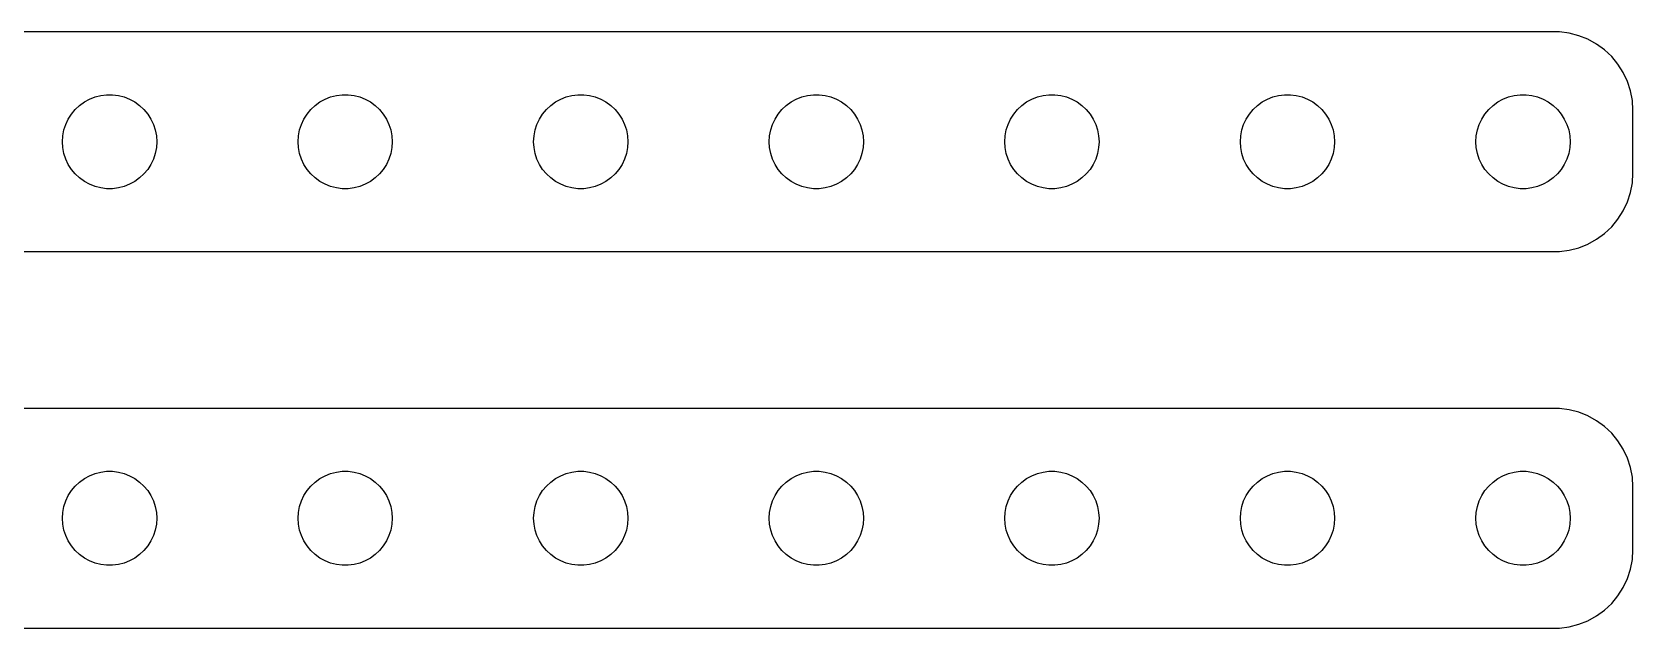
# Model space of a CAD drawing. Header units: metres. Extents: x -97 to 97, y 113 to 223.
# Drawn here: x -4.9 to 97, y 113 to 151 of the extents above; entities that cross this region are included whole.
import ezdxf

# ---------------------------------------------------------------- set-up
doc = ezdxf.new("R2010")
doc.units = ezdxf.units.M

msp = doc.modelspace()

# ---------------------------------------------------------------- linework, layer by layer
for p, q in [((92.3139, 150.99), (-92.3139, 150.99)), ((92.9369, 150.911), (92.3139, 150.99)), ((93.5451, 150.755), (92.9369, 150.911)), ((94.1289, 150.524), (93.5451, 150.755)), ((94.6791, 150.222), (94.1289, 150.524)), ((95.1871, 149.853), (94.6791, 150.222)), ((95.6448, 149.423), (95.1871, 149.853)), ((96.0451, 148.939), (95.6448, 149.423)), ((96.3815, 148.409), (96.0451, 148.939)), ((96.6489, 147.841), (96.3815, 148.409)), ((96.8429, 147.243), (96.6489, 147.841)), ((-1.27733, 146.714), (-0.92705, 146.853)), ((-0.92705, 146.853), (-0.56213, 146.947)), ((-0.56213, 146.947), (-0.18837, 146.994)), ((-0.18837, 146.994), (0.18837, 146.994)), ((0.18837, 146.994), (0.56213, 146.947)), ((0.56213, 146.947), (0.92705, 146.853)), ((0.92705, 146.853), (1.27733, 146.714)), ((13.7227, 146.714), (14.0729, 146.853)), ((14.0729, 146.853), (14.4379, 146.947)), ((14.4379, 146.947), (14.8116, 146.994)), ((14.8116, 146.994), (15.1884, 146.994)), ((15.1884, 146.994), (15.5621, 146.947)), ((15.5621, 146.947), (15.927, 146.853)), ((15.927, 146.853), (16.2773, 146.714)), ((28.7227, 146.714), (29.0729, 146.853)), ((29.0729, 146.853), (29.4379, 146.947)), ((29.4379, 146.947), (29.8116, 146.994)), ((29.8116, 146.994), (30.1884, 146.994)), ((30.1884, 146.994), (30.5621, 146.947)), ((30.5621, 146.947), (30.927, 146.853)), ((30.927, 146.853), (31.2773, 146.714)), ((43.7227, 146.714), (44.0729, 146.853)), ((44.0729, 146.853), (44.4379, 146.947)), ((44.4379, 146.947), (44.8116, 146.994)), ((44.8116, 146.994), (45.1884, 146.994)), ((45.1884, 146.994), (45.5621, 146.947)), ((45.5621, 146.947), (45.927, 146.853)), ((45.927, 146.853), (46.2773, 146.714)), ((58.7227, 146.714), (59.0729, 146.853)), ((59.0729, 146.853), (59.4379, 146.947)), ((59.4379, 146.947), (59.8116, 146.994)), ((59.8116, 146.994), (60.1884, 146.994)), ((60.1884, 146.994), (60.5621, 146.947)), ((60.5621, 146.947), (60.927, 146.853)), ((60.927, 146.853), (61.2773, 146.714)), ((73.7227, 146.714), (74.073, 146.853)), ((74.073, 146.853), (74.4379, 146.947)), ((74.4379, 146.947), (74.8116, 146.994)), ((74.8116, 146.994), (75.1884, 146.994)), ((75.1884, 146.994), (75.5621, 146.947)), ((75.5621, 146.947), (75.927, 146.853)), ((75.927, 146.853), (76.2773, 146.714)), ((88.7227, 146.714), (89.073, 146.853)), ((89.073, 146.853), (89.4379, 146.947)), ((89.4379, 146.947), (89.8116, 146.994)), ((89.8116, 146.994), (90.1884, 146.994)), ((90.1884, 146.994), (90.5621, 146.947)), ((90.5621, 146.947), (90.927, 146.853)), ((90.927, 146.853), (91.2773, 146.714)), ((96.9606, 146.627), (96.8429, 147.243)), ((-2.42705, 145.763), (-2.1869, 146.054)), ((-2.1869, 146.054), (-1.91226, 146.312)), ((-1.91226, 146.312), (-1.60747, 146.533)), ((-1.60747, 146.533), (-1.27733, 146.714)), ((1.27733, 146.714), (1.60747, 146.533)), ((1.60747, 146.533), (1.91226, 146.312)), ((1.91226, 146.312), (2.1869, 146.054)), ((2.1869, 146.054), (2.42705, 145.763)), ((12.5729, 145.763), (12.8131, 146.054)), ((12.8131, 146.054), (13.0877, 146.312)), ((13.0877, 146.312), (13.3925, 146.533)), ((13.3925, 146.533), (13.7227, 146.714)), ((16.2773, 146.714), (16.6075, 146.533)), ((16.6075, 146.533), (16.9123, 146.312)), ((16.9123, 146.312), (17.1869, 146.054)), ((17.1869, 146.054), (17.427, 145.763)), ((27.5729, 145.763), (27.8131, 146.054)), ((27.8131, 146.054), (28.0877, 146.312)), ((28.0877, 146.312), (28.3925, 146.533)), ((28.3925, 146.533), (28.7227, 146.714)), ((31.2773, 146.714), (31.6075, 146.533)), ((31.6075, 146.533), (31.9123, 146.312)), ((31.9123, 146.312), (32.1869, 146.054)), ((32.1869, 146.054), (32.427, 145.763)), ((42.5729, 145.763), (42.8131, 146.054)), ((42.8131, 146.054), (43.0877, 146.312)), ((43.0877, 146.312), (43.3925, 146.533)), ((43.3925, 146.533), (43.7227, 146.714)), ((46.2773, 146.714), (46.6075, 146.533)), ((46.6075, 146.533), (46.9123, 146.312)), ((46.9123, 146.312), (47.1869, 146.054)), ((47.1869, 146.054), (47.427, 145.763)), ((57.5729, 145.763), (57.8131, 146.054)), ((57.8131, 146.054), (58.0877, 146.312)), ((58.0877, 146.312), (58.3925, 146.533)), ((58.3925, 146.533), (58.7227, 146.714)), ((61.2773, 146.714), (61.6075, 146.533)), ((61.6075, 146.533), (61.9123, 146.312)), ((61.9123, 146.312), (62.1869, 146.054)), ((62.1869, 146.054), (62.427, 145.763)), ((72.573, 145.763), (72.8131, 146.054)), ((72.8131, 146.054), (73.0877, 146.312)), ((73.0877, 146.312), (73.3925, 146.533)), ((73.3925, 146.533), (73.7227, 146.714)), ((76.2773, 146.714), (76.6075, 146.533)), ((76.6075, 146.533), (76.9123, 146.312)), ((76.9123, 146.312), (77.1869, 146.054)), ((77.1869, 146.054), (77.427, 145.763)), ((87.573, 145.763), (87.8131, 146.054)), ((87.8131, 146.054), (88.0877, 146.312)), ((88.0877, 146.312), (88.3925, 146.533)), ((88.3925, 146.533), (88.7227, 146.714)), ((91.2773, 146.714), (91.6075, 146.533)), ((91.6075, 146.533), (91.9123, 146.312)), ((91.9123, 146.312), (92.1869, 146.054)), ((92.1869, 146.054), (92.427, 145.763)), ((97, 146), (96.9606, 146.627)), ((97, 142), (97, 146)), ((-2.90575, 144.746), (-2.78932, 145.104)), ((-2.78932, 145.104), (-2.62891, 145.445)), ((-2.62891, 145.445), (-2.42705, 145.763)), ((2.42705, 145.763), (2.62891, 145.445)), ((2.62891, 145.445), (2.78932, 145.104)), ((2.78932, 145.104), (2.90575, 144.746)), ((12.0942, 144.746), (12.2107, 145.104)), ((12.2107, 145.104), (12.3711, 145.445)), ((12.3711, 145.445), (12.5729, 145.763)), ((17.427, 145.763), (17.6289, 145.445)), ((17.6289, 145.445), (17.7893, 145.104)), ((17.7893, 145.104), (17.9057, 144.746)), ((27.0942, 144.746), (27.2107, 145.104)), ((27.2107, 145.104), (27.3711, 145.445)), ((27.3711, 145.445), (27.5729, 145.763)), ((32.427, 145.763), (32.6289, 145.445)), ((32.6289, 145.445), (32.7893, 145.104)), ((32.7893, 145.104), (32.9057, 144.746)), ((42.0942, 144.746), (42.2107, 145.104)), ((42.2107, 145.104), (42.3711, 145.445)), ((42.3711, 145.445), (42.5729, 145.763)), ((47.427, 145.763), (47.6289, 145.445)), ((47.6289, 145.445), (47.7893, 145.104)), ((47.7893, 145.104), (47.9057, 144.746)), ((57.0942, 144.746), (57.2107, 145.104)), ((57.2107, 145.104), (57.3711, 145.445)), ((57.3711, 145.445), (57.5729, 145.763)), ((62.427, 145.763), (62.6289, 145.445)), ((62.6289, 145.445), (62.7893, 145.104)), ((62.7893, 145.104), (62.9057, 144.746)), ((72.0943, 144.746), (72.2107, 145.104)), ((72.2107, 145.104), (72.3711, 145.445)), ((72.3711, 145.445), (72.573, 145.763)), ((77.427, 145.763), (77.6289, 145.445)), ((77.6289, 145.445), (77.7893, 145.104)), ((77.7893, 145.104), (77.9057, 144.746)), ((87.0943, 144.746), (87.2107, 145.104)), ((87.2107, 145.104), (87.3711, 145.445)), ((87.3711, 145.445), (87.573, 145.763)), ((92.427, 145.763), (92.6289, 145.445)), ((92.6289, 145.445), (92.7893, 145.104)), ((92.7893, 145.104), (92.9057, 144.746)), ((-3, 144), (-2.97633, 144.376)), ((-2.97633, 143.624), (-3, 144)), ((-2.97633, 144.376), (-2.90575, 144.746)), ((2.90575, 144.746), (2.97633, 144.376)), ((2.97633, 144.376), (3, 144)), ((3, 144), (2.97633, 143.624)), ((12, 144), (12.0237, 144.376)), ((12.0237, 143.624), (12, 144)), ((12.0237, 144.376), (12.0942, 144.746)), ((17.9057, 144.746), (17.9763, 144.376)), ((17.9763, 144.376), (18, 144)), ((18, 144), (17.9763, 143.624)), ((27, 144), (27.0237, 144.376)), ((27.0237, 143.624), (27, 144)), ((27.0237, 144.376), (27.0942, 144.746)), ((32.9057, 144.746), (32.9763, 144.376)), ((32.9763, 144.376), (33, 144)), ((33, 144), (32.9763, 143.624)), ((42, 144), (42.0237, 144.376)), ((42.0237, 143.624), (42, 144)), ((42.0237, 144.376), (42.0942, 144.746)), ((47.9057, 144.746), (47.9763, 144.376)), ((47.9763, 144.376), (48, 144)), ((48, 144), (47.9763, 143.624)), ((57, 144), (57.0237, 144.376)), ((57.0237, 143.624), (57, 144)), ((57.0237, 144.376), (57.0942, 144.746)), ((62.9057, 144.746), (62.9763, 144.376)), ((62.9763, 144.376), (63, 144)), ((63, 144), (62.9763, 143.624)), ((72, 144), (72.0237, 144.376)), ((72.0237, 143.624), (72, 144)), ((72.0237, 144.376), (72.0943, 144.746)), ((77.9057, 144.746), (77.9763, 144.376)), ((77.9763, 144.376), (78, 144)), ((78, 144), (77.9763, 143.624)), ((87, 144), (87.0237, 144.376)), ((87.0237, 143.624), (87, 144)), ((87.0237, 144.376), (87.0943, 144.746)), ((92.9057, 144.746), (92.9763, 144.376)), ((92.9763, 144.376), (93, 144)), ((93, 144), (92.9763, 143.624)), ((-2.90575, 143.254), (-2.97633, 143.624)), ((-2.78932, 142.896), (-2.90575, 143.254)), ((-2.62891, 142.555), (-2.78932, 142.896)), ((2.78932, 142.896), (2.62891, 142.555)), ((2.90575, 143.254), (2.78932, 142.896)), ((2.97633, 143.624), (2.90575, 143.254)), ((12.0942, 143.254), (12.0237, 143.624)), ((12.2107, 142.896), (12.0942, 143.254)), ((12.3711, 142.555), (12.2107, 142.896)), ((17.7893, 142.896), (17.6289, 142.555)), ((17.9057, 143.254), (17.7893, 142.896)), ((17.9763, 143.624), (17.9057, 143.254)), ((27.0942, 143.254), (27.0237, 143.624)), ((27.2107, 142.896), (27.0942, 143.254)), ((27.3711, 142.555), (27.2107, 142.896)), ((32.7893, 142.896), (32.6289, 142.555)), ((32.9057, 143.254), (32.7893, 142.896)), ((32.9763, 143.624), (32.9057, 143.254)), ((42.0942, 143.254), (42.0237, 143.624)), ((42.2107, 142.896), (42.0942, 143.254)), ((42.3711, 142.555), (42.2107, 142.896)), ((47.7893, 142.896), (47.6289, 142.555)), ((47.9057, 143.254), (47.7893, 142.896)), ((47.9763, 143.624), (47.9057, 143.254)), ((57.0942, 143.254), (57.0237, 143.624)), ((57.2107, 142.896), (57.0942, 143.254)), ((57.3711, 142.555), (57.2107, 142.896)), ((62.7893, 142.896), (62.6289, 142.555)), ((62.9057, 143.254), (62.7893, 142.896)), ((62.9763, 143.624), (62.9057, 143.254)), ((72.0943, 143.254), (72.0237, 143.624)), ((72.2107, 142.896), (72.0943, 143.254)), ((72.3711, 142.555), (72.2107, 142.896)), ((77.7893, 142.896), (77.6289, 142.555)), ((77.9057, 143.254), (77.7893, 142.896)), ((77.9763, 143.624), (77.9057, 143.254)), ((87.0943, 143.254), (87.0237, 143.624)), ((87.2107, 142.896), (87.0943, 143.254)), ((87.3711, 142.555), (87.2107, 142.896)), ((92.7893, 142.896), (92.6289, 142.555)), ((92.9057, 143.254), (92.7893, 142.896)), ((92.9763, 143.624), (92.9057, 143.254)), ((-2.42705, 142.237), (-2.62891, 142.555)), ((-2.1869, 141.946), (-2.42705, 142.237)), ((-1.91226, 141.688), (-2.1869, 141.946)), ((2.1869, 141.946), (1.91226, 141.688)), ((2.42705, 142.237), (2.1869, 141.946)), ((2.62891, 142.555), (2.42705, 142.237)), ((12.5729, 142.237), (12.3711, 142.555)), ((12.8131, 141.946), (12.5729, 142.237)), ((13.0877, 141.688), (12.8131, 141.946)), ((17.1869, 141.946), (16.9123, 141.688)), ((17.427, 142.237), (17.1869, 141.946)), ((17.6289, 142.555), (17.427, 142.237)), ((27.5729, 142.237), (27.3711, 142.555)), ((27.8131, 141.946), (27.5729, 142.237)), ((28.0877, 141.688), (27.8131, 141.946)), ((32.1869, 141.946), (31.9123, 141.688)), ((32.427, 142.237), (32.1869, 141.946)), ((32.6289, 142.555), (32.427, 142.237)), ((42.5729, 142.237), (42.3711, 142.555)), ((42.8131, 141.946), (42.5729, 142.237)), ((43.0877, 141.688), (42.8131, 141.946)), ((47.1869, 141.946), (46.9123, 141.688)), ((47.427, 142.237), (47.1869, 141.946)), ((47.6289, 142.555), (47.427, 142.237)), ((57.5729, 142.237), (57.3711, 142.555)), ((57.8131, 141.946), (57.5729, 142.237)), ((58.0877, 141.688), (57.8131, 141.946)), ((62.1869, 141.946), (61.9123, 141.688)), ((62.427, 142.237), (62.1869, 141.946)), ((62.6289, 142.555), (62.427, 142.237)), ((72.573, 142.237), (72.3711, 142.555)), ((72.8131, 141.946), (72.573, 142.237)), ((73.0877, 141.688), (72.8131, 141.946)), ((77.1869, 141.946), (76.9123, 141.688)), ((77.427, 142.237), (77.1869, 141.946)), ((77.6289, 142.555), (77.427, 142.237)), ((87.573, 142.237), (87.3711, 142.555)), ((87.8131, 141.946), (87.573, 142.237)), ((88.0877, 141.688), (87.8131, 141.946)), ((92.1869, 141.946), (91.9123, 141.688)), ((92.427, 142.237), (92.1869, 141.946)), ((92.6289, 142.555), (92.427, 142.237)), ((96.9606, 141.373), (97, 142)), ((-1.60747, 141.467), (-1.91226, 141.688)), ((-1.27733, 141.286), (-1.60747, 141.467)), ((-0.92705, 141.147), (-1.27733, 141.286)), ((-0.56213, 141.053), (-0.92705, 141.147)), ((-0.18837, 141.006), (-0.56213, 141.053)), ((0.18837, 141.006), (-0.18837, 141.006)), ((0.56213, 141.053), (0.18837, 141.006)), ((0.92705, 141.147), (0.56213, 141.053)), ((1.27733, 141.286), (0.92705, 141.147)), ((1.60747, 141.467), (1.27733, 141.286)), ((1.91226, 141.688), (1.60747, 141.467)), ((13.3925, 141.467), (13.0877, 141.688)), ((13.7227, 141.286), (13.3925, 141.467)), ((14.0729, 141.147), (13.7227, 141.286)), ((14.4379, 141.053), (14.0729, 141.147)), ((14.8116, 141.006), (14.4379, 141.053)), ((15.1884, 141.006), (14.8116, 141.006)), ((15.5621, 141.053), (15.1884, 141.006)), ((15.927, 141.147), (15.5621, 141.053)), ((16.2773, 141.286), (15.927, 141.147)), ((16.6075, 141.467), (16.2773, 141.286)), ((16.9123, 141.688), (16.6075, 141.467)), ((28.3925, 141.467), (28.0877, 141.688)), ((28.7227, 141.286), (28.3925, 141.467)), ((29.0729, 141.147), (28.7227, 141.286)), ((29.4379, 141.053), (29.0729, 141.147)), ((29.8116, 141.006), (29.4379, 141.053)), ((30.1884, 141.006), (29.8116, 141.006)), ((30.5621, 141.053), (30.1884, 141.006)), ((30.927, 141.147), (30.5621, 141.053)), ((31.2773, 141.286), (30.927, 141.147)), ((31.6075, 141.467), (31.2773, 141.286)), ((31.9123, 141.688), (31.6075, 141.467)), ((43.3925, 141.467), (43.0877, 141.688)), ((43.7227, 141.286), (43.3925, 141.467)), ((44.0729, 141.147), (43.7227, 141.286)), ((44.4379, 141.053), (44.0729, 141.147)), ((44.8116, 141.006), (44.4379, 141.053)), ((45.1884, 141.006), (44.8116, 141.006)), ((45.5621, 141.053), (45.1884, 141.006)), ((45.927, 141.147), (45.5621, 141.053)), ((46.2773, 141.286), (45.927, 141.147)), ((46.6075, 141.467), (46.2773, 141.286)), ((46.9123, 141.688), (46.6075, 141.467)), ((58.3925, 141.467), (58.0877, 141.688)), ((58.7227, 141.286), (58.3925, 141.467)), ((59.0729, 141.147), (58.7227, 141.286)), ((59.4379, 141.053), (59.0729, 141.147)), ((59.8116, 141.006), (59.4379, 141.053)), ((60.1884, 141.006), (59.8116, 141.006)), ((60.5621, 141.053), (60.1884, 141.006)), ((60.927, 141.147), (60.5621, 141.053)), ((61.2773, 141.286), (60.927, 141.147)), ((61.6075, 141.467), (61.2773, 141.286)), ((61.9123, 141.688), (61.6075, 141.467)), ((73.3925, 141.467), (73.0877, 141.688)), ((73.7227, 141.286), (73.3925, 141.467)), ((74.073, 141.147), (73.7227, 141.286)), ((74.4379, 141.053), (74.073, 141.147)), ((74.8116, 141.006), (74.4379, 141.053)), ((75.1884, 141.006), (74.8116, 141.006)), ((75.5621, 141.053), (75.1884, 141.006)), ((75.927, 141.147), (75.5621, 141.053)), ((76.2773, 141.286), (75.927, 141.147)), ((76.6075, 141.467), (76.2773, 141.286)), ((76.9123, 141.688), (76.6075, 141.467)), ((88.3925, 141.467), (88.0877, 141.688)), ((88.7227, 141.286), (88.3925, 141.467)), ((89.073, 141.147), (88.7227, 141.286)), ((89.4379, 141.053), (89.073, 141.147)), ((89.8116, 141.006), (89.4379, 141.053)), ((90.1884, 141.006), (89.8116, 141.006)), ((90.5621, 141.053), (90.1884, 141.006)), ((90.927, 141.147), (90.5621, 141.053)), ((91.2773, 141.286), (90.927, 141.147)), ((91.6075, 141.467), (91.2773, 141.286)), ((91.9123, 141.688), (91.6075, 141.467)), ((96.6489, 140.159), (96.8429, 140.757)), ((96.8429, 140.757), (96.9606, 141.373)), ((96.3815, 139.591), (96.6489, 140.159)), ((95.6448, 138.577), (96.0451, 139.061)), ((96.0451, 139.061), (96.3815, 139.591)), ((94.1289, 137.476), (94.6791, 137.778)), ((94.6791, 137.778), (95.1871, 138.147)), ((95.1871, 138.147), (95.6448, 138.577)), ((-92.3139, 137.01), (92.3139, 137.01)), ((92.3139, 137.01), (92.9369, 137.089)), ((92.9369, 137.089), (93.5451, 137.245)), ((93.5451, 137.245), (94.1289, 137.476)), ((92.3139, 126.99), (-92.3139, 126.99)), ((92.9369, 126.911), (92.3139, 126.99)), ((93.5451, 126.755), (92.9369, 126.911)), ((94.1289, 126.524), (93.5451, 126.755)), ((94.6791, 126.222), (94.1289, 126.524)), ((95.1871, 125.853), (94.6791, 126.222)), ((95.6448, 125.423), (95.1871, 125.853)), ((96.0451, 124.939), (95.6448, 125.423)), ((96.3815, 124.409), (96.0451, 124.939)), ((96.6489, 123.841), (96.3815, 124.409)), ((96.8429, 123.243), (96.6489, 123.841)), ((-1.91226, 122.312), (-1.60747, 122.533)), ((-1.60747, 122.533), (-1.27733, 122.714)), ((-1.27733, 122.714), (-0.92705, 122.853)), ((-0.92705, 122.853), (-0.56213, 122.947)), ((-0.56213, 122.947), (-0.18837, 122.994)), ((-0.18837, 122.994), (0.18837, 122.994)), ((0.18837, 122.994), (0.56213, 122.947)), ((0.56213, 122.947), (0.92705, 122.853)), ((0.92705, 122.853), (1.27733, 122.714)), ((1.27733, 122.714), (1.60747, 122.533)), ((1.60747, 122.533), (1.91226, 122.312)), ((13.0877, 122.312), (13.3925, 122.533)), ((13.3925, 122.533), (13.7227, 122.714)), ((13.7227, 122.714), (14.0729, 122.853)), ((14.0729, 122.853), (14.4379, 122.947)), ((14.4379, 122.947), (14.8116, 122.994)), ((14.8116, 122.994), (15.1884, 122.994)), ((15.1884, 122.994), (15.5621, 122.947)), ((15.5621, 122.947), (15.927, 122.853)), ((15.927, 122.853), (16.2773, 122.714)), ((16.2773, 122.714), (16.6075, 122.533)), ((16.6075, 122.533), (16.9123, 122.312)), ((28.0877, 122.312), (28.3925, 122.533)), ((28.3925, 122.533), (28.7227, 122.714)), ((28.7227, 122.714), (29.0729, 122.853)), ((29.0729, 122.853), (29.4379, 122.947)), ((29.4379, 122.947), (29.8116, 122.994)), ((29.8116, 122.994), (30.1884, 122.994)), ((30.1884, 122.994), (30.5621, 122.947)), ((30.5621, 122.947), (30.927, 122.853)), ((30.927, 122.853), (31.2773, 122.714)), ((31.2773, 122.714), (31.6075, 122.533)), ((31.6075, 122.533), (31.9123, 122.312)), ((43.0877, 122.312), (43.3925, 122.533)), ((43.3925, 122.533), (43.7227, 122.714)), ((43.7227, 122.714), (44.0729, 122.853)), ((44.0729, 122.853), (44.4379, 122.947)), ((44.4379, 122.947), (44.8116, 122.994)), ((44.8116, 122.994), (45.1884, 122.994)), ((45.1884, 122.994), (45.5621, 122.947)), ((45.5621, 122.947), (45.927, 122.853)), ((45.927, 122.853), (46.2773, 122.714)), ((46.2773, 122.714), (46.6075, 122.533)), ((46.6075, 122.533), (46.9123, 122.312)), ((58.0877, 122.312), (58.3925, 122.533)), ((58.3925, 122.533), (58.7227, 122.714)), ((58.7227, 122.714), (59.0729, 122.853)), ((59.0729, 122.853), (59.4379, 122.947)), ((59.4379, 122.947), (59.8116, 122.994)), ((59.8116, 122.994), (60.1884, 122.994)), ((60.1884, 122.994), (60.5621, 122.947)), ((60.5621, 122.947), (60.927, 122.853)), ((60.927, 122.853), (61.2773, 122.714)), ((61.2773, 122.714), (61.6075, 122.533)), ((61.6075, 122.533), (61.9123, 122.312)), ((73.0877, 122.312), (73.3925, 122.533)), ((73.3925, 122.533), (73.7227, 122.714)), ((73.7227, 122.714), (74.073, 122.853)), ((74.073, 122.853), (74.4379, 122.947)), ((74.4379, 122.947), (74.8116, 122.994)), ((74.8116, 122.994), (75.1884, 122.994)), ((75.1884, 122.994), (75.5621, 122.947)), ((75.5621, 122.947), (75.927, 122.853)), ((75.927, 122.853), (76.2773, 122.714)), ((76.2773, 122.714), (76.6075, 122.533)), ((76.6075, 122.533), (76.9123, 122.312)), ((88.0877, 122.312), (88.3925, 122.533)), ((88.3925, 122.533), (88.7227, 122.714)), ((88.7227, 122.714), (89.073, 122.853)), ((89.073, 122.853), (89.4379, 122.947)), ((89.4379, 122.947), (89.8116, 122.994)), ((89.8116, 122.994), (90.1884, 122.994)), ((90.1884, 122.994), (90.5621, 122.947)), ((90.5621, 122.947), (90.927, 122.853)), ((90.927, 122.853), (91.2773, 122.714)), ((91.2773, 122.714), (91.6075, 122.533)), ((91.6075, 122.533), (91.9123, 122.312)), ((96.9606, 122.627), (96.8429, 123.243)), ((97, 122), (96.9606, 122.627)), ((-2.78932, 121.104), (-2.62891, 121.445)), ((-2.62891, 121.445), (-2.42705, 121.763)), ((-2.42705, 121.763), (-2.1869, 122.054)), ((-2.1869, 122.054), (-1.91226, 122.312)), ((1.91226, 122.312), (2.1869, 122.054)), ((2.1869, 122.054), (2.42705, 121.763)), ((2.42705, 121.763), (2.62891, 121.445)), ((2.62891, 121.445), (2.78932, 121.104)), ((12.2107, 121.104), (12.3711, 121.445)), ((12.3711, 121.445), (12.5729, 121.763)), ((12.5729, 121.763), (12.8131, 122.054)), ((12.8131, 122.054), (13.0877, 122.312)), ((16.9123, 122.312), (17.1869, 122.054)), ((17.1869, 122.054), (17.427, 121.763)), ((17.427, 121.763), (17.6289, 121.445)), ((17.6289, 121.445), (17.7893, 121.104)), ((27.2107, 121.104), (27.3711, 121.445)), ((27.3711, 121.445), (27.5729, 121.763)), ((27.5729, 121.763), (27.8131, 122.054)), ((27.8131, 122.054), (28.0877, 122.312)), ((31.9123, 122.312), (32.1869, 122.054)), ((32.1869, 122.054), (32.427, 121.763)), ((32.427, 121.763), (32.6289, 121.445)), ((32.6289, 121.445), (32.7893, 121.104)), ((42.2107, 121.104), (42.3711, 121.445)), ((42.3711, 121.445), (42.5729, 121.763)), ((42.5729, 121.763), (42.8131, 122.054)), ((42.8131, 122.054), (43.0877, 122.312)), ((46.9123, 122.312), (47.1869, 122.054)), ((47.1869, 122.054), (47.427, 121.763)), ((47.427, 121.763), (47.6289, 121.445)), ((47.6289, 121.445), (47.7893, 121.104)), ((57.2107, 121.104), (57.3711, 121.445)), ((57.3711, 121.445), (57.5729, 121.763)), ((57.5729, 121.763), (57.8131, 122.054)), ((57.8131, 122.054), (58.0877, 122.312)), ((61.9123, 122.312), (62.1869, 122.054)), ((62.1869, 122.054), (62.427, 121.763)), ((62.427, 121.763), (62.6289, 121.445)), ((62.6289, 121.445), (62.7893, 121.104)), ((72.2107, 121.104), (72.3711, 121.445)), ((72.3711, 121.445), (72.573, 121.763)), ((72.573, 121.763), (72.8131, 122.054)), ((72.8131, 122.054), (73.0877, 122.312)), ((76.9123, 122.312), (77.1869, 122.054)), ((77.1869, 122.054), (77.427, 121.763)), ((77.427, 121.763), (77.6289, 121.445)), ((77.6289, 121.445), (77.7893, 121.104)), ((87.2107, 121.104), (87.3711, 121.445)), ((87.3711, 121.445), (87.573, 121.763)), ((87.573, 121.763), (87.8131, 122.054)), ((87.8131, 122.054), (88.0877, 122.312)), ((91.9123, 122.312), (92.1869, 122.054)), ((92.1869, 122.054), (92.427, 121.763)), ((92.427, 121.763), (92.6289, 121.445)), ((92.6289, 121.445), (92.7893, 121.104)), ((97, 118), (97, 122)), ((-3, 120), (-2.97633, 120.376)), ((-2.97633, 120.376), (-2.90575, 120.746)), ((-2.90575, 120.746), (-2.78932, 121.104)), ((2.78932, 121.104), (2.90575, 120.746)), ((2.90575, 120.746), (2.97633, 120.376)), ((2.97633, 120.376), (3, 120)), ((12, 120), (12.0237, 120.376)), ((12.0237, 120.376), (12.0942, 120.746)), ((12.0942, 120.746), (12.2107, 121.104)), ((17.7893, 121.104), (17.9057, 120.746)), ((17.9057, 120.746), (17.9763, 120.376)), ((17.9763, 120.376), (18, 120)), ((27, 120), (27.0237, 120.376)), ((27.0237, 120.376), (27.0942, 120.746)), ((27.0942, 120.746), (27.2107, 121.104)), ((32.7893, 121.104), (32.9057, 120.746)), ((32.9057, 120.746), (32.9763, 120.376)), ((32.9763, 120.376), (33, 120)), ((42, 120), (42.0237, 120.376)), ((42.0237, 120.376), (42.0942, 120.746)), ((42.0942, 120.746), (42.2107, 121.104)), ((47.7893, 121.104), (47.9057, 120.746)), ((47.9057, 120.746), (47.9763, 120.376)), ((47.9763, 120.376), (48, 120)), ((57, 120), (57.0237, 120.376)), ((57.0237, 120.376), (57.0942, 120.746)), ((57.0942, 120.746), (57.2107, 121.104)), ((62.7893, 121.104), (62.9057, 120.746)), ((62.9057, 120.746), (62.9763, 120.376)), ((62.9763, 120.376), (63, 120)), ((72, 120), (72.0237, 120.376)), ((72.0237, 120.376), (72.0943, 120.746)), ((72.0943, 120.746), (72.2107, 121.104)), ((77.7893, 121.104), (77.9057, 120.746)), ((77.9057, 120.746), (77.9763, 120.376)), ((77.9763, 120.376), (78, 120)), ((87, 120), (87.0237, 120.376)), ((87.0237, 120.376), (87.0943, 120.746)), ((87.0943, 120.746), (87.2107, 121.104)), ((92.7893, 121.104), (92.9057, 120.746)), ((92.9057, 120.746), (92.9763, 120.376)), ((92.9763, 120.376), (93, 120)), ((-2.97633, 119.624), (-3, 120)), ((-2.90575, 119.254), (-2.97633, 119.624)), ((2.97633, 119.624), (2.90575, 119.254)), ((3, 120), (2.97633, 119.624)), ((12.0237, 119.624), (12, 120)), ((12.0942, 119.254), (12.0237, 119.624)), ((17.9763, 119.624), (17.9057, 119.254)), ((18, 120), (17.9763, 119.624)), ((27.0237, 119.624), (27, 120)), ((27.0942, 119.254), (27.0237, 119.624)), ((32.9763, 119.624), (32.9057, 119.254)), ((33, 120), (32.9763, 119.624)), ((42.0237, 119.624), (42, 120)), ((42.0942, 119.254), (42.0237, 119.624)), ((47.9763, 119.624), (47.9057, 119.254)), ((48, 120), (47.9763, 119.624)), ((57.0237, 119.624), (57, 120)), ((57.0942, 119.254), (57.0237, 119.624)), ((62.9763, 119.624), (62.9057, 119.254)), ((63, 120), (62.9763, 119.624)), ((72.0237, 119.624), (72, 120)), ((72.0943, 119.254), (72.0237, 119.624)), ((77.9763, 119.624), (77.9057, 119.254)), ((78, 120), (77.9763, 119.624)), ((87.0237, 119.624), (87, 120)), ((87.0943, 119.254), (87.0237, 119.624)), ((92.9763, 119.624), (92.9057, 119.254)), ((93, 120), (92.9763, 119.624)), ((-2.78932, 118.896), (-2.90575, 119.254)), ((-2.62891, 118.555), (-2.78932, 118.896)), ((-2.42705, 118.237), (-2.62891, 118.555)), ((2.62891, 118.555), (2.42705, 118.237)), ((2.78932, 118.896), (2.62891, 118.555)), ((2.90575, 119.254), (2.78932, 118.896)), ((12.2107, 118.896), (12.0942, 119.254)), ((12.3711, 118.555), (12.2107, 118.896)), ((12.5729, 118.237), (12.3711, 118.555)), ((17.6289, 118.555), (17.427, 118.237)), ((17.7893, 118.896), (17.6289, 118.555)), ((17.9057, 119.254), (17.7893, 118.896)), ((27.2107, 118.896), (27.0942, 119.254)), ((27.3711, 118.555), (27.2107, 118.896)), ((27.5729, 118.237), (27.3711, 118.555)), ((32.6289, 118.555), (32.427, 118.237)), ((32.7893, 118.896), (32.6289, 118.555)), ((32.9057, 119.254), (32.7893, 118.896)), ((42.2107, 118.896), (42.0942, 119.254)), ((42.3711, 118.555), (42.2107, 118.896)), ((42.5729, 118.237), (42.3711, 118.555)), ((47.6289, 118.555), (47.427, 118.237)), ((47.7893, 118.896), (47.6289, 118.555)), ((47.9057, 119.254), (47.7893, 118.896)), ((57.2107, 118.896), (57.0942, 119.254)), ((57.3711, 118.555), (57.2107, 118.896)), ((57.5729, 118.237), (57.3711, 118.555)), ((62.6289, 118.555), (62.427, 118.237)), ((62.7893, 118.896), (62.6289, 118.555)), ((62.9057, 119.254), (62.7893, 118.896)), ((72.2107, 118.896), (72.0943, 119.254)), ((72.3711, 118.555), (72.2107, 118.896)), ((72.573, 118.237), (72.3711, 118.555)), ((77.6289, 118.555), (77.427, 118.237)), ((77.7893, 118.896), (77.6289, 118.555)), ((77.9057, 119.254), (77.7893, 118.896)), ((87.2107, 118.896), (87.0943, 119.254)), ((87.3711, 118.555), (87.2107, 118.896)), ((87.573, 118.237), (87.3711, 118.555)), ((92.6289, 118.555), (92.427, 118.237)), ((92.7893, 118.896), (92.6289, 118.555)), ((92.9057, 119.254), (92.7893, 118.896)), ((-2.1869, 117.946), (-2.42705, 118.237)), ((-1.91226, 117.688), (-2.1869, 117.946)), ((-1.60747, 117.467), (-1.91226, 117.688)), ((-1.27733, 117.286), (-1.60747, 117.467)), ((-0.92705, 117.147), (-1.27733, 117.286)), ((1.27733, 117.286), (0.92705, 117.147)), ((1.60747, 117.467), (1.27733, 117.286)), ((1.91226, 117.688), (1.60747, 117.467)), ((2.1869, 117.946), (1.91226, 117.688)), ((2.42705, 118.237), (2.1869, 117.946)), ((12.8131, 117.946), (12.5729, 118.237)), ((13.0877, 117.688), (12.8131, 117.946)), ((13.3925, 117.467), (13.0877, 117.688)), ((13.7227, 117.286), (13.3925, 117.467)), ((14.0729, 117.147), (13.7227, 117.286)), ((16.2773, 117.286), (15.927, 117.147)), ((16.6075, 117.467), (16.2773, 117.286)), ((16.9123, 117.688), (16.6075, 117.467)), ((17.1869, 117.946), (16.9123, 117.688)), ((17.427, 118.237), (17.1869, 117.946)), ((27.8131, 117.946), (27.5729, 118.237)), ((28.0877, 117.688), (27.8131, 117.946)), ((28.3925, 117.467), (28.0877, 117.688)), ((28.7227, 117.286), (28.3925, 117.467)), ((29.0729, 117.147), (28.7227, 117.286)), ((31.2773, 117.286), (30.927, 117.147)), ((31.6075, 117.467), (31.2773, 117.286)), ((31.9123, 117.688), (31.6075, 117.467)), ((32.1869, 117.946), (31.9123, 117.688)), ((32.427, 118.237), (32.1869, 117.946)), ((42.8131, 117.946), (42.5729, 118.237)), ((43.0877, 117.688), (42.8131, 117.946)), ((43.3925, 117.467), (43.0877, 117.688)), ((43.7227, 117.286), (43.3925, 117.467)), ((44.0729, 117.147), (43.7227, 117.286)), ((46.2773, 117.286), (45.927, 117.147)), ((46.6075, 117.467), (46.2773, 117.286)), ((46.9123, 117.688), (46.6075, 117.467)), ((47.1869, 117.946), (46.9123, 117.688)), ((47.427, 118.237), (47.1869, 117.946)), ((57.8131, 117.946), (57.5729, 118.237)), ((58.0877, 117.688), (57.8131, 117.946)), ((58.3925, 117.467), (58.0877, 117.688)), ((58.7227, 117.286), (58.3925, 117.467)), ((59.0729, 117.147), (58.7227, 117.286)), ((61.2773, 117.286), (60.927, 117.147)), ((61.6075, 117.467), (61.2773, 117.286)), ((61.9123, 117.688), (61.6075, 117.467)), ((62.1869, 117.946), (61.9123, 117.688)), ((62.427, 118.237), (62.1869, 117.946)), ((72.8131, 117.946), (72.573, 118.237)), ((73.0877, 117.688), (72.8131, 117.946)), ((73.3925, 117.467), (73.0877, 117.688)), ((73.7227, 117.286), (73.3925, 117.467)), ((74.073, 117.147), (73.7227, 117.286)), ((76.2773, 117.286), (75.927, 117.147)), ((76.6075, 117.467), (76.2773, 117.286)), ((76.9123, 117.688), (76.6075, 117.467)), ((77.1869, 117.946), (76.9123, 117.688)), ((77.427, 118.237), (77.1869, 117.946)), ((87.8131, 117.946), (87.573, 118.237)), ((88.0877, 117.688), (87.8131, 117.946)), ((88.3925, 117.467), (88.0877, 117.688)), ((88.7227, 117.286), (88.3925, 117.467)), ((89.073, 117.147), (88.7227, 117.286)), ((91.2773, 117.286), (90.927, 117.147)), ((91.6075, 117.467), (91.2773, 117.286)), ((91.9123, 117.688), (91.6075, 117.467)), ((92.1869, 117.946), (91.9123, 117.688)), ((92.427, 118.237), (92.1869, 117.946)), ((96.8429, 116.757), (96.9606, 117.373)), ((96.9606, 117.373), (97, 118)), ((-0.56213, 117.053), (-0.92705, 117.147)), ((-0.18837, 117.006), (-0.56213, 117.053)), ((0.18837, 117.006), (-0.18837, 117.006)), ((0.56213, 117.053), (0.18837, 117.006)), ((0.92705, 117.147), (0.56213, 117.053)), ((14.4379, 117.053), (14.0729, 117.147)), ((14.8116, 117.006), (14.4379, 117.053)), ((15.1884, 117.006), (14.8116, 117.006)), ((15.5621, 117.053), (15.1884, 117.006)), ((15.927, 117.147), (15.5621, 117.053)), ((29.4379, 117.053), (29.0729, 117.147)), ((29.8116, 117.006), (29.4379, 117.053)), ((30.1884, 117.006), (29.8116, 117.006)), ((30.5621, 117.053), (30.1884, 117.006)), ((30.927, 117.147), (30.5621, 117.053)), ((44.4379, 117.053), (44.0729, 117.147)), ((44.8116, 117.006), (44.4379, 117.053)), ((45.1884, 117.006), (44.8116, 117.006)), ((45.5621, 117.053), (45.1884, 117.006)), ((45.927, 117.147), (45.5621, 117.053)), ((59.4379, 117.053), (59.0729, 117.147)), ((59.8116, 117.006), (59.4379, 117.053)), ((60.1884, 117.006), (59.8116, 117.006)), ((60.5621, 117.053), (60.1884, 117.006)), ((60.927, 117.147), (60.5621, 117.053)), ((74.4379, 117.053), (74.073, 117.147)), ((74.8116, 117.006), (74.4379, 117.053)), ((75.1884, 117.006), (74.8116, 117.006)), ((75.5621, 117.053), (75.1884, 117.006)), ((75.927, 117.147), (75.5621, 117.053)), ((89.4379, 117.053), (89.073, 117.147)), ((89.8116, 117.006), (89.4379, 117.053)), ((90.1884, 117.006), (89.8116, 117.006)), ((90.5621, 117.053), (90.1884, 117.006)), ((90.927, 117.147), (90.5621, 117.053)), ((96.6489, 116.159), (96.8429, 116.757)), ((96.0451, 115.061), (96.3815, 115.591)), ((96.3815, 115.591), (96.6489, 116.159)), ((95.1871, 114.147), (95.6448, 114.577)), ((95.6448, 114.577), (96.0451, 115.061)), ((92.9369, 113.089), (93.5451, 113.245)), ((93.5451, 113.245), (94.1289, 113.476)), ((94.1289, 113.476), (94.6791, 113.778)), ((94.6791, 113.778), (95.1871, 114.147)), ((-92.3139, 113.01), (92.3139, 113.01)), ((92.3139, 113.01), (92.9369, 113.089))]:
    msp.add_line(p, q)

doc.saveas('drawing.dxf')
